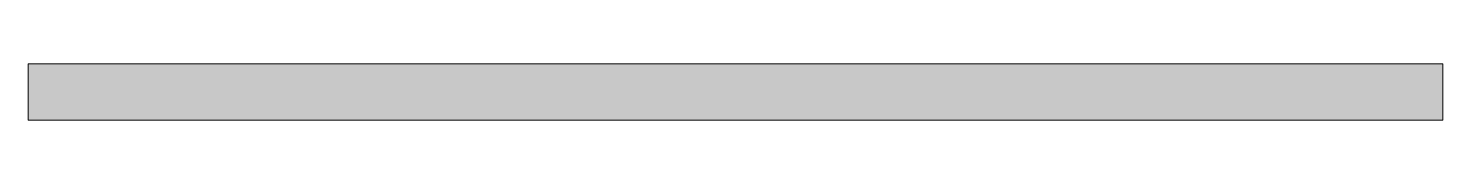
# Model space of a CAD drawing. Header units: metres. Extents: x 0 to 200, y 0 to 8.
import ezdxf

# ---------------------------------------------------------------- set-up
doc = ezdxf.new("R2010")
doc.units = ezdxf.units.M
doc.layers.add('A-DETL-GENF', color=92, linetype='Continuous', lineweight=18)

# ---------------------------------------------------------------- blocks, each defined once
blk = doc.blocks.new('21 cementgebonden plaat - D08-3797388-00_0 Basismaterialen')
at = {"layer": 'A-DETL-GENF'}
blk.add_hatch(color=256, dxfattribs=at).paths.add_polyline_path([(0, 8), (0, 0), (200, 0), (200, 8)])
for p, q in [((200, 8), (0, 8)), ((0, 8), (0, 0)), ((200, 0), (200, 8)), ((0, 0), (200, 0))]:
    blk.add_line(p, q, dxfattribs=at)

msp = doc.modelspace()

# ---------------------------------------------------------------- block references
msp.add_blockref('21 cementgebonden plaat - D08-3797388-00_0 Basismaterialen', (0, 0))

doc.saveas('drawing.dxf')
